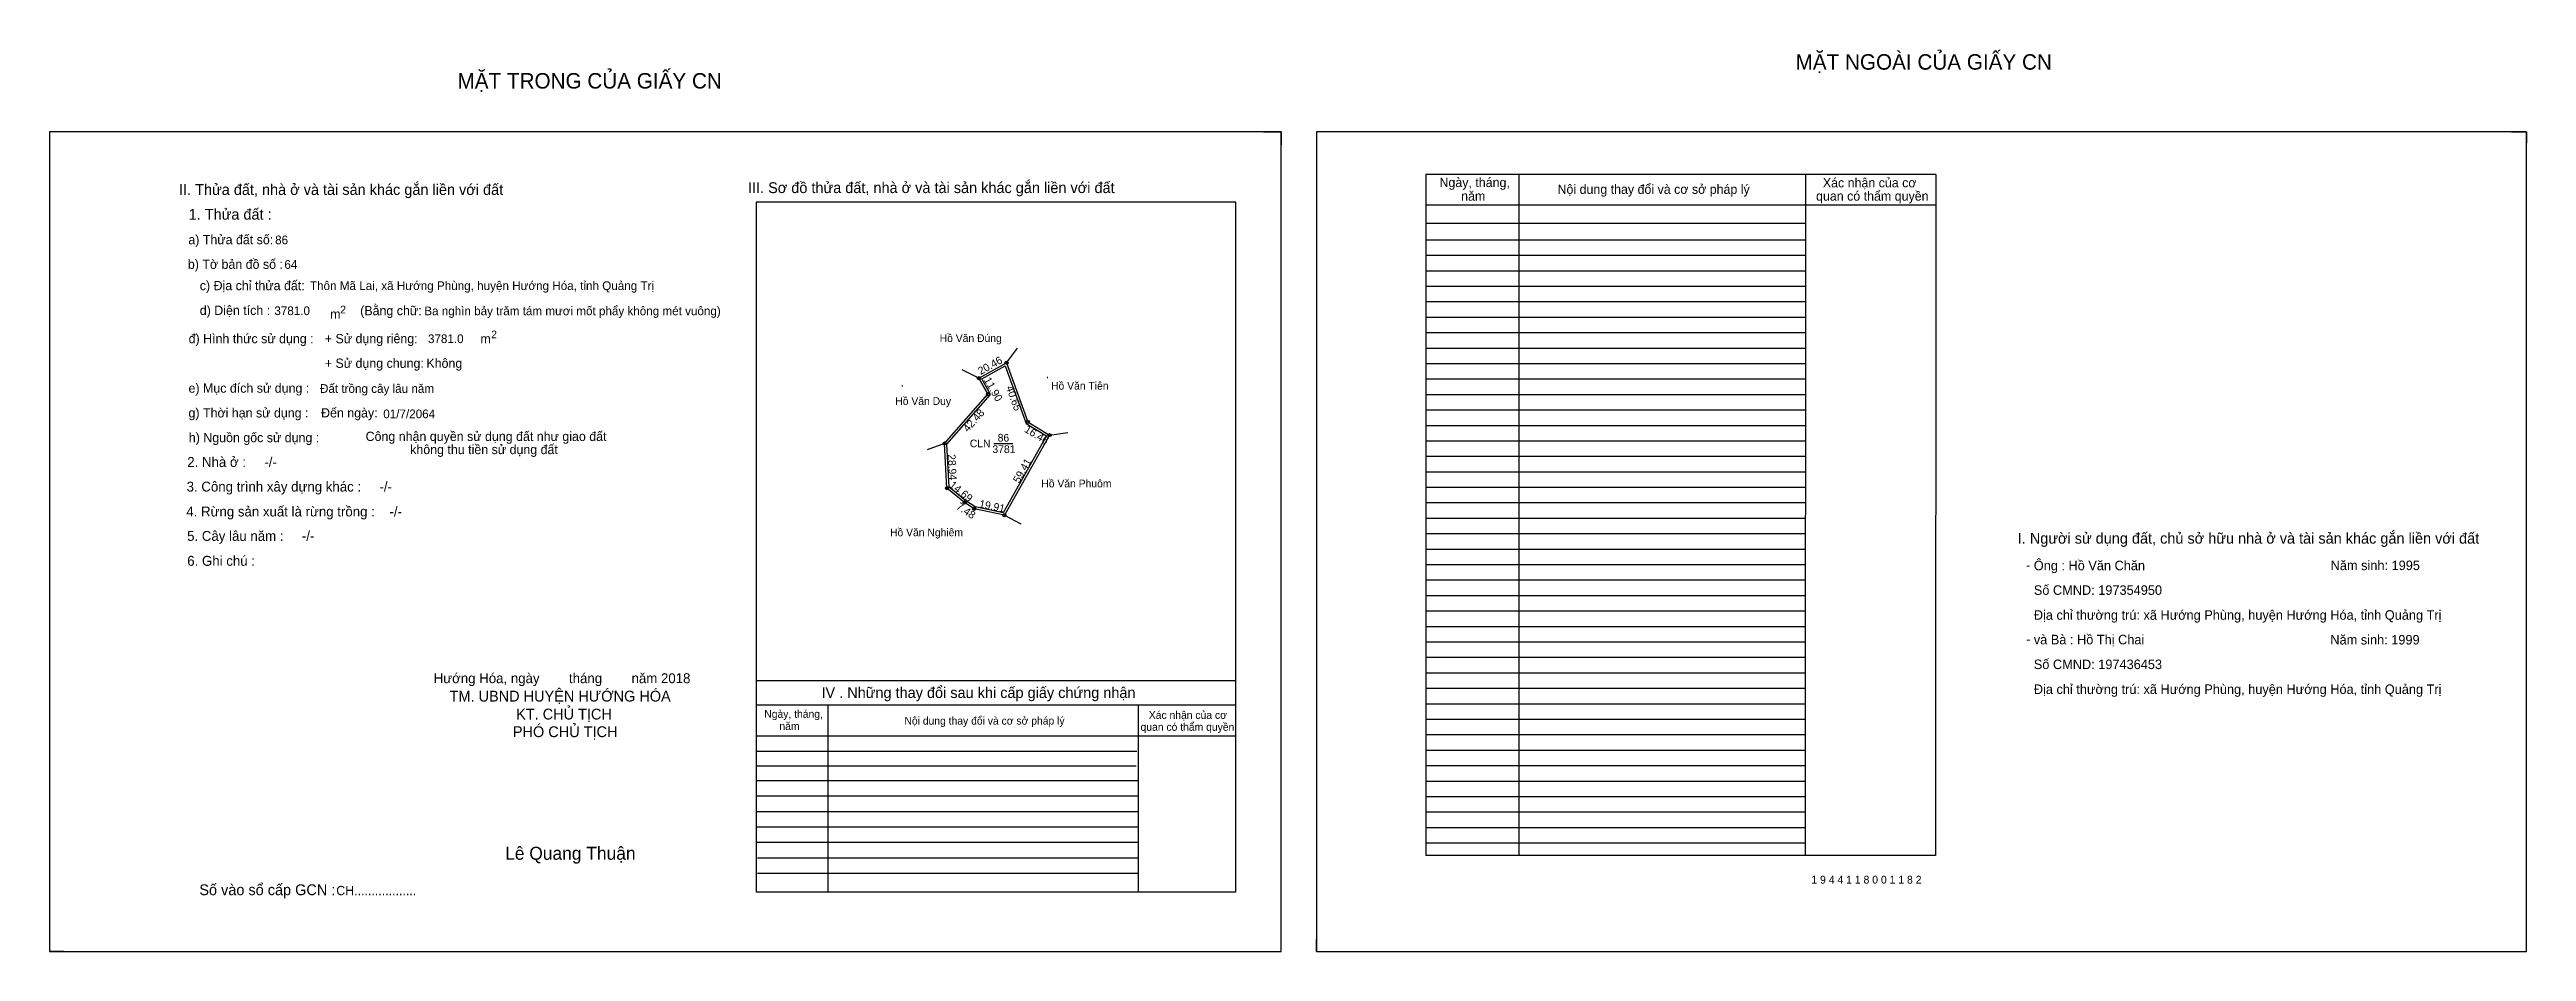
# Model space of a CAD drawing. Extents: x 533308 to 534909, y 1847252 to 1847836.
import ezdxf

# ---------------------------------------------------------------- set-up
doc = ezdxf.new("R2010")
doc.units = 0
for name, color, linetype in [('Default', 7, 'Continuous'), ('Level 10', 7, 'Continuous'), ('Level 11', 7, 'Continuous'), ('Level 13', 7, 'Continuous'), ('Level 27', 7, 'Continuous'), ('Level 36', 7, 'Continuous'), ('Level 4', 7, 'Continuous'), ('Level 49', 7, 'Continuous'), ('Level 55', 7, 'Continuous'), ('Level 6', 7, 'Continuous'), ('Level 60', 7, 'Continuous'), ('Level 7', 7, 'Continuous'), ('Level 8', 7, 'Continuous'), ('Level 9', 7, 'Continuous')]:
    doc.layers.add(name, color=color, linetype=linetype)

msp = doc.modelspace()

# ---------------------------------------------------------------- linework, layer by layer
at = {"layer": 'Level 10'}
for p, q in [((534092.4, 1847782.4), (534103.7, 1847782.4)), ((534103.7, 1847782.4), (534103.7, 1847774)), ((534899.2, 1847782.4), (534908.8, 1847782.4)), ((534908.8, 1847782.4), (534908.8, 1847775)), ((533908.3, 1847623.1), (533914.2, 1847612.8)), ((533924.8, 1847534.5), (533905.3, 1847538.6)), ((533307.6, 1847260.2), (533307.6, 1847252.4)), ((534126.5, 1847252.4), (534126.5, 1847260.2)), ((533316.8, 1847252.4), (533307.6, 1847252.4)), ((534126.5, 1847252.4), (534133.6, 1847252.4))]:
    msp.add_line(p, q, dxfattribs=at)
for points in [[(533307.6, 1847252.4), (534103.7, 1847252.4), (534103.7, 1847782.4), (533307.6, 1847782.4)], [(534126.5, 1847252.4), (534908.8, 1847252.4), (534908.8, 1847782.4), (534126.5, 1847782.4)], [(533954, 1847586.3), (533924.8, 1847534.5), (533905.3, 1847538.6), (533899.1, 1847542.7), (533887.7, 1847552), (533886.2, 1847580.9), (533914.2, 1847612.8), (533908.3, 1847623.1), (533926.2, 1847633.1), (533940, 1847594.8)], [(533952.1, 1847585.8), (533924.1, 1847536.1), (533905.9, 1847539.9), (533900, 1847543.9), (533889.1, 1847552.7), (533887.6, 1847580.4), (533915.9, 1847612.6), (533910.2, 1847622.6), (533925.4, 1847631), (533938.8, 1847593.9)]]:
    msp.add_lwpolyline(points, close=True, dxfattribs=at)
at = {"layer": 'Level 11'}
for centre in [(533926.2, 1847633.1), (533908.3, 1847623.1), (533914.2, 1847612.8), (533940, 1847594.8), (533886.2, 1847580.9), (533954, 1847586.3), (533954, 1847586.3), (533887.7, 1847552), (533899.1, 1847542.7), (533905.3, 1847538.6), (533924.8, 1847534.5)]:
    msp.add_circle(centre, 1, dxfattribs=at)
at = {"layer": 'Level 27'}
for p, q in [((533926.2, 1847633.1), (533933.4, 1847642.6)), ((533908.3, 1847623.1), (533897.6, 1847628.6)), ((533886.2, 1847580.9), (533874.9, 1847576.8)), ((533954, 1847586.3), (533965.9, 1847588)), ((533924.8, 1847534.5), (533935.4, 1847528.9))]:
    msp.add_line(p, q, dxfattribs=at)
at = {"layer": 'Level 7'}
for p, q in [((534442.5, 1847712.4), (534197.3, 1847712.4)), ((534442.5, 1847702.4), (534197.3, 1847702.4)), ((534442.5, 1847692.4), (534197.3, 1847692.4)), ((534442.5, 1847682.4), (534197.3, 1847682.4)), ((534442.5, 1847672.4), (534197.3, 1847672.4)), ((534442.5, 1847662.4), (534197.3, 1847662.4)), ((534442.5, 1847652.4), (534197.3, 1847652.4)), ((534442.5, 1847642.4), (534197.3, 1847642.4)), ((534442.5, 1847632.4), (534197.3, 1847632.4)), ((534442.5, 1847622.4), (534197.3, 1847622.4)), ((534442.5, 1847612.4), (534197.3, 1847612.4)), ((534442.5, 1847602.4), (534197.3, 1847602.4)), ((534442.5, 1847592.4), (534197.3, 1847592.4)), ((534442.5, 1847582.4), (534197.3, 1847582.4)), ((534442.5, 1847572.4), (534197.3, 1847572.4)), ((534442.5, 1847562.4), (534197.3, 1847562.4)), ((534442.5, 1847552.4), (534197.3, 1847552.4)), ((534442.5, 1847542.4), (534197.3, 1847542.4)), ((534442.5, 1847532.4), (534197.3, 1847532.4)), ((534442.5, 1847522.4), (534197.3, 1847522.4)), ((534442.5, 1847512.4), (534197.3, 1847512.4)), ((534442.5, 1847502.4), (534197.3, 1847502.4)), ((534442.5, 1847492.4), (534197.3, 1847492.4)), ((534442.5, 1847482.4), (534197.3, 1847482.4)), ((534442.5, 1847472.4), (534197.3, 1847472.4)), ((534442.5, 1847462.4), (534197.3, 1847462.4)), ((534442.5, 1847452.4), (534197.3, 1847452.4)), ((534442.5, 1847442.4), (534197.3, 1847442.4)), ((534442.5, 1847432.4), (534197.3, 1847432.4)), ((534442.5, 1847422.4), (534197.3, 1847422.4)), ((534442.5, 1847412.4), (534197.3, 1847412.4)), ((534442.5, 1847402.4), (534197.3, 1847402.4)), ((534442.5, 1847392.4), (534197.3, 1847392.4)), ((534010.5, 1847381.7), (533764.4, 1847381.7)), ((534010, 1847372.2), (533764.4, 1847372.2)), ((534442.5, 1847382.4), (534197.3, 1847382.4)), ((534442.5, 1847372.4), (534197.3, 1847372.4)), ((534011.3, 1847362.8), (533764.4, 1847362.8)), ((534011.3, 1847352.8), (533764.4, 1847352.8)), ((534442.5, 1847362.4), (534197.3, 1847362.4)), ((534011.3, 1847342.8), (533764.4, 1847342.8)), ((534442.5, 1847352.4), (534197.3, 1847352.4)), ((534442.5, 1847342.4), (534197.3, 1847342.4)), ((534011.3, 1847332.8), (533764.4, 1847332.8)), ((534011.3, 1847322.8), (533764.4, 1847322.8)), ((534442.5, 1847332.4), (534197.3, 1847332.4)), ((534442.5, 1847322.4), (534197.3, 1847322.4)), ((534011.3, 1847312.8), (533765.2, 1847312.8)), ((534011.3, 1847302.8), (533765.2, 1847302.8))]:
    msp.add_line(p, q, dxfattribs=at)
at = {"layer": 'Level 8'}
for p, q in [((534526.9, 1847754.9), (534197.3, 1847754.9)), ((534197.3, 1847754.9), (534197.3, 1847314.4)), ((534257.3, 1847754.9), (534257.3, 1847314.4)), ((534442.7, 1847754.7), (534442.5, 1847314.4)), ((534526.9, 1847754.9), (534526.8, 1847314.4)), ((534074.4, 1847737), (533764.4, 1847737)), ((533764.4, 1847737), (533764.4, 1847291)), ((534074.4, 1847291), (534074.4, 1847737)), ((534526.9, 1847734.9), (534197.3, 1847734.9)), ((534442.5, 1847723.1), (534197.3, 1847723.1)), ((534074.4, 1847427.4), (533764.4, 1847427.4)), ((534074.4, 1847411.7), (533764.4, 1847411.7)), ((533810.6, 1847411.7), (533810.6, 1847291)), ((534011.3, 1847411.7), (534011.3, 1847291)), ((534074.4, 1847391.7), (533764.4, 1847391.7)), ((534526.8, 1847314.4), (534197.3, 1847314.4)), ((533764.4, 1847291), (534074.4, 1847291))]:
    msp.add_line(p, q, dxfattribs=at)
at = {"layer": 'Level 9'}
msp.add_line((533918, 1847580.9), (533930.2, 1847580.9), dxfattribs=at)

# ---------------------------------------------------------------- texts
at = {"layer": 'Default'}
for s, p in [('e) Mục đích sử dụng :', (533397.4, 1847613.7)), ('g) Thời hạn sử dụng :', (533397.4, 1847597.7)), ('Đến ngày:', (533483.1, 1847597.7)), ('h) Nguồn gốc sử dụng :', (533397.6, 1847581.7)), ('Công nhận quyền sử dụng đất như giao đất', (533511.9, 1847582.5)), ('không thu tiền sử dụng đất', (533540.7, 1847574))]:
    msp.add_text(s, height=6, dxfattribs=at).set_placement(p)
at = {"layer": 'Level 13'}
for s, p in [('CLN', (533902.5, 1847578.4)), ('3781', (533917.1, 1847574.7)), ('86', (533920.5, 1847582.1))]:
    msp.add_text(s, height=5, dxfattribs=at).set_placement(p)
at = {"layer": 'Level 36'}
for p in [(533857.8, 1847617.6), (533951.6, 1847623.1)]:
    msp.add_text('.', height=6, dxfattribs=at).set_placement(p)
at = {"layer": 'Level 4'}
for s, height, p in [('c) Địa chỉ thửa đất:', 6, (533404.7, 1847680)), ('Thôn Mã Lai, xã Hướng Phùng, huyện Hướng Hóa, tỉnh Quảng Trị', 5.64, (533475.9, 1847680.1)), ('d) Diện tích :', 6, (533404.7, 1847664)), ('3781.0', 5.63, (533452.9, 1847663.9)), ('(Bằng chữ:', 6, (533508.4, 1847663.8)), ('Ba nghìn bảy trăm tám mươi mốt phẩy không mét vuông)', 5.632, (533549.8, 1847663.8))]:
    msp.add_text(s, height=height, dxfattribs=at).set_placement(p)
at = {"layer": 'Level 49'}
for s, rotation, p in [('20.46', 29.0328, (533909.5, 1847625.1)), ('11.90', 299.8405, (533911.3, 1847622)), ('40.65', 289.8169, (533925.8, 1847617.2)), ('42.48', 48.6935, (533901.3, 1847587.9)), ('16.46', 328.7437, (533937.3, 1847588.7)), ('28.94', 273.0898, (533888.2, 1847573.8)), ('59.41', 60.5697, (533934.4, 1847554.8)), ('14.69', 320.8588, (533888.8, 1847553.2)), ('7.48', 326.225, (533893.2, 1847539)), ('19.91', 348.3233, (533908.2, 1847539.6))]:
    msp.add_text(s, height=5, rotation=rotation, dxfattribs=at).set_placement(p)
at = {"layer": 'Level 55'}
for s, height, p in [('1', 0.8, (533926, 1847633.1)), ('0', 0.22, (533926.1, 1847632.8)), ('71', 0.22, (533926, 1847632.8)), ('0', 0.22, (533926.1, 1847632.8)), ('10', 0.8, (533907.7, 1847623.1)), ('0', 0.22, (533908.2, 1847622.9)), ('71', 0.22, (533908.1, 1847622.9)), ('9', 0.8, (533913.9, 1847612.8)), ('0', 0.22, (533914.1, 1847612.6)), ('2', 0.8, (533939.7, 1847594.8)), ('0', 0.22, (533939.9, 1847594.6)), ('0', 0.22, (533939.9, 1847594.6)), ('8', 0.8, (533885.9, 1847580.9)), ('0', 0.22, (533886.1, 1847580.7)), ('3', 0.8, (533953.8, 1847586.3)), ('87', 0.22, (533953.9, 1847586.1)), ('87', 0.22, (533953.9, 1847586.1)), ('0', 0.22, (533954, 1847586.1)), ('0', 0.22, (533954, 1847586.1)), ('7', 0.8, (533887.5, 1847552)), ('115', 0.22, (533887.5, 1847551.8)), ('6', 0.8, (533898.8, 1847542.7)), ('115', 0.22, (533898.9, 1847542.5)), ('5', 0.8, (533905.1, 1847538.6)), ('115', 0.22, (533905.1, 1847538.4)), ('4', 0.8, (533924.6, 1847534.5)), ('115', 0.22, (533924.6, 1847534.3)), ('87', 0.22, (533924.7, 1847534.3)), ('87', 0.22, (533924.7, 1847534.3))]:
    msp.add_text(s, height=height, dxfattribs=at).set_placement(p)
at = {"layer": 'Level 6'}
for s, height, p in [('86', 5.63, (533453.4, 1847709.7)), ('64', 5.63, (533459.4, 1847693.8)), ('3781.0', 5.63, (533552.2, 1847645.8)), ('Đất trồng cây lâu năm', 5.64, (533482.4, 1847613.6)), ('01/7/2064', 5.64, (533523.3, 1847597.2)), ('Ông : Hồ Văn Chăn', 6.16, (534590.3, 1847498.9)), ('Năm sinh: 1995', 6.16, (534782.2, 1847499)), ('Số CMND: 197354950', 6.16, (534590.3, 1847483)), ('Địa chỉ thường trú: xã Hướng Phùng, huyện Hướng Hóa, tỉnh Quảng Trị', 6.16, (534590.3, 1847466.9)), ('và Bà : Hồ Thị Chai', 6.16, (534590.3, 1847451)), ('Năm sinh: 1999', 6.16, (534782, 1847450.9)), ('Số CMND: 197436453', 6.16, (534590.3, 1847435)), ('Địa chỉ thường trú: xã Hướng Phùng, huyện Hướng Hóa, tỉnh Quảng Trị', 6.16, (534590.3, 1847418.9)), ('1 9 4 4 1 1 8 0 0 1 1 8 2', 5.04, (534446.5, 1847296.3))]:
    msp.add_text(s, height=height, dxfattribs=at).set_placement(p)
at = {"layer": 'Level 60'}
for s, p in [('Hồ Văn Đúng', (533883, 1847646.5)), ('Hồ Văn Duy', (533854.3, 1847605.8)), ('Hồ Văn Tiên', (533955, 1847615.7)), ('Hồ Văn Phuôm', (533948.7, 1847552.5)), ('Hồ Văn Nghiêm', (533850.9, 1847520.9))]:
    msp.add_text(s, height=5, dxfattribs=at).set_placement(p)
at = {"layer": 'Level 7'}
for s, height, p in [('MẶT NGOÀI CỦA GIẤY CN', 10, (534436.3, 1847822.6)), ('MẶT TRONG CỦA GIẤY CN', 10, (533571.3, 1847810.4)), ('Ngày, tháng,', 6, (534206.1, 1847746.7)), ('Xác nhận của cơ', 6, (534453.9, 1847746.5)), ('II. Thửa đất, nhà ở và tài sản khác gắn liền với đất', 7, (533391.3, 1847741.6)), ('III. Sơ đồ thửa đất, nhà ở và tài sản khác gắn liền với đất', 7, (533759.1, 1847742.8)), ('năm', 6, (534220.1, 1847737.9)), ('Nội dung thay đổi và cơ sở pháp lý', 6, (534282.4, 1847742.3)), (' quan có thẩm quyền', 6, (534447.3, 1847737.9)), ('1. Thửa đất :', 7, (533397.5, 1847725.6)), ('a) Thửa đất số:', 6, (533397.3, 1847709.7)), ('b) Tờ bản đồ số :', 6, (533397, 1847693.8)), ('m', 6, (533489, 1847661.6)), ('2', 5, (533495.5, 1847665)), ('đ) Hình thức sử dụng :', 6, (533397.5, 1847645.7)), ('+ Sử dụng riêng:', 6, (533485.5, 1847645.7)), ('m', 6, (533586.1, 1847645.6)), ('2', 5, (533593.1, 1847648.9)), ('+ Sử dụng chung:', 6, (533485.5, 1847629.8)), ('Không', 6, (533551.2, 1847629.8)), ('2. Nhà ở :     -/-', 6.4, (533396.6, 1847565.7)), ('3. Công trình xây dựng khác :     -/-', 6.4, (533396.2, 1847549.8)), ('4. Rừng sản xuất là rừng trồng :    -/-', 6.4, (533396, 1847533.7)), ('5. Cây lâu năm :     -/-', 6.4, (533396.5, 1847517.9)), ('I. Người sử dụng đất, chủ sở hữu nhà ở và tài sản khác gắn liền với đất', 7, (534579.9, 1847516.1)), ('6. Ghi chú :', 6.4, (533396.6, 1847501.8)), ('-', 6.4, (534585.2, 1847499.1)), ('-', 6.4, (534585.3, 1847451.2)), ('Hướng Hóa, ngày        tháng        năm 2018', 6.4, (533555.9, 1847425.9)), ('TM. UBND HUYỆN HƯỚNG HÓA', 7, (533566.2, 1847414)), ('IV . Những thay đổi sau khi cấp giấy chứng nhận', 7, (533806.6, 1847416.3)), ('KT. CHỦ TỊCH', 7, (533609.2, 1847402.4)), ('Ngày, tháng,', 5, (533769.6, 1847403.5)), ('năm', 5, (533779.4, 1847395.6)), ('Nội dung thay đổi và cơ sở pháp lý', 5, (533860.2, 1847399.1)), (' quan có thẩm quyền', 5, (534011, 1847395.1)), ('Xác nhận của cơ', 5, (534018.2, 1847402.8)), ('PHÓ CHỦ TỊCH', 7, (533607.1, 1847391)), ('Lê Quang Thuận', 8.4, (533602.1, 1847311.7)), ('Số vào sổ cấp GCN :', 7, (533404.4, 1847288.8)), ('CH..................', 6, (533492.9, 1847288.8))]:
    msp.add_text(s, height=height, dxfattribs=at).set_placement(p)

doc.saveas('drawing.dxf')
